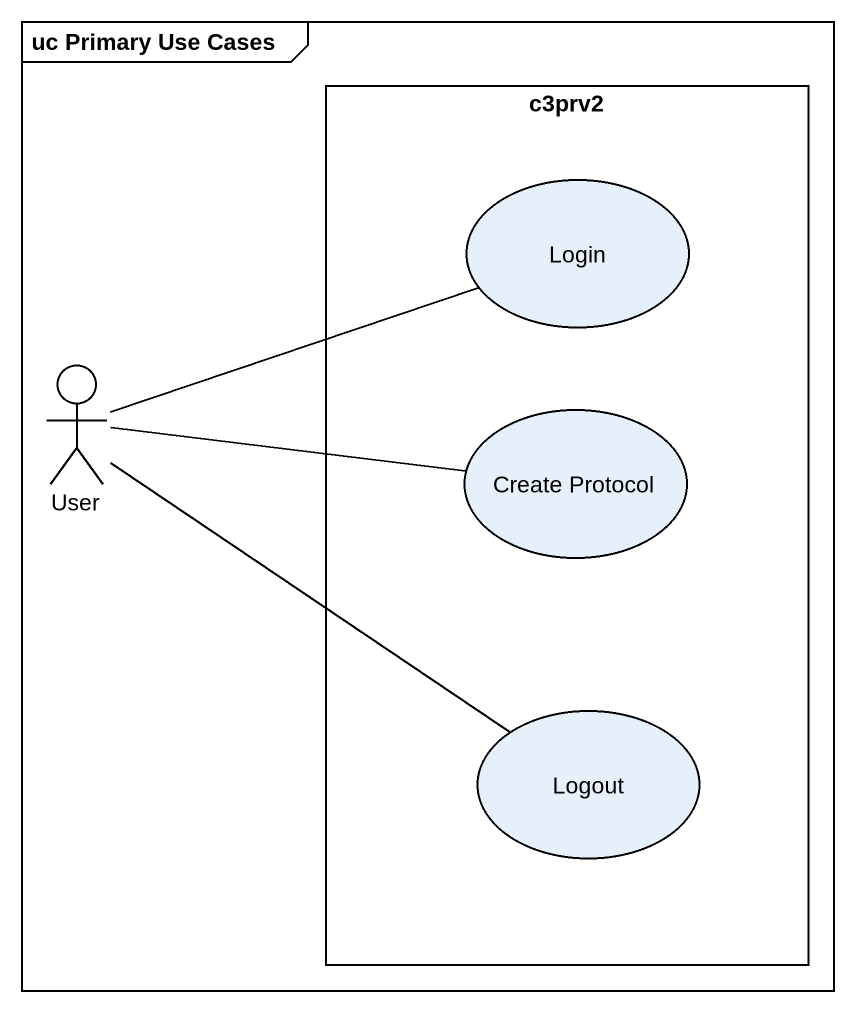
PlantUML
@startuml
mainframe uc Primary Use Cases
rectangle c3prv2 {
  usecase Login
  usecase "Create Protocol" as Create_Protocol
  usecase Logout
}
actor User
User -right- Login
User -right- Create_Protocol
User -- Logout
@enduml
